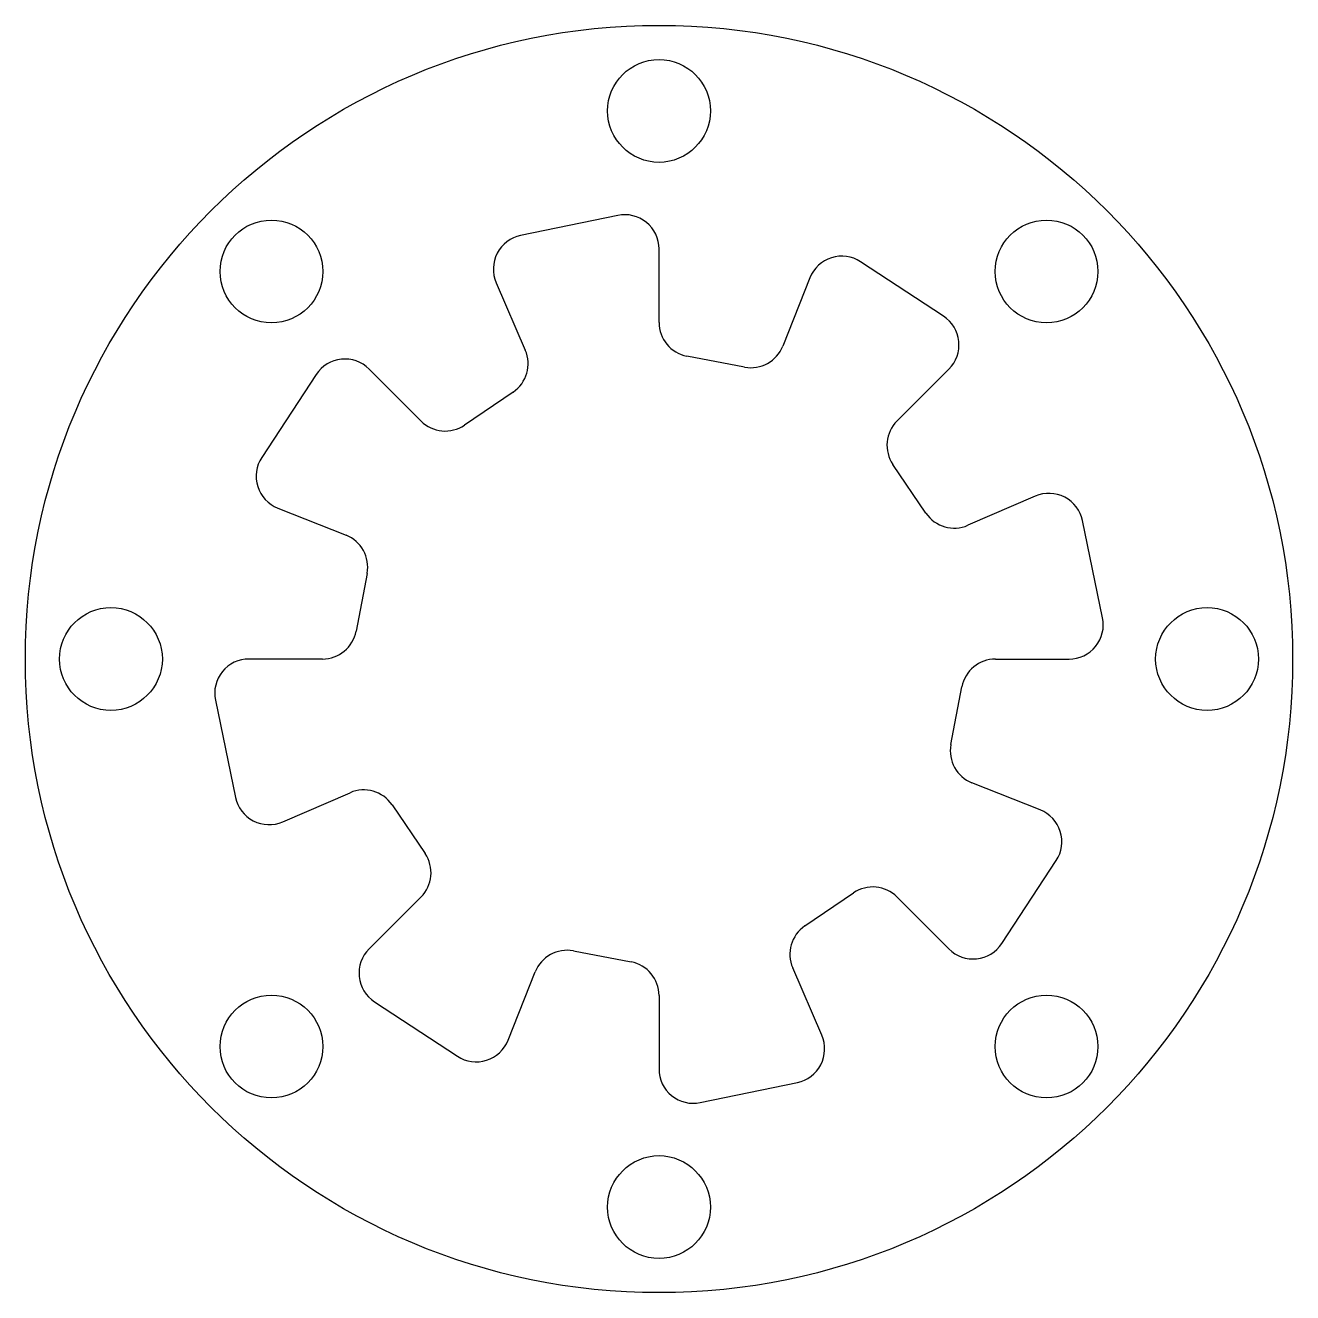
# Model space of a CAD drawing. Header units: metres. Extents: x -18.5 to 18.5, y -18.5 to 18.5.
import ezdxf

# ---------------------------------------------------------------- set-up
doc = ezdxf.new("R2010")
doc.units = ezdxf.units.M

msp = doc.modelspace()

# ---------------------------------------------------------------- linework, layer by layer
at = {"layer": 'PARAMETRIX'}
for p, q in [((-1.2028, 12.9509), (-4.0396, 12.3634)), ((0, 9.8273), (0, 11.9717)), ((8.3072, 10.0082), (5.8859, 11.5987)), ((4.4071, 11.131), (3.6177, 9.1372)), ((-4.7545, 10.9871), (-3.9029, 9.019)), ((2.5005, 8.523), (0.8126, 8.845)), ((-10.0082, 8.3072), (-11.5987, 5.8859)), ((-6.9489, 6.9489), (-8.4653, 8.4653)), ((6.9489, 6.9489), (8.4653, 8.4653)), ((-4.2586, 7.7948), (-5.6797, 6.829)), ((7.7948, 4.2586), (6.829, 5.6797)), ((10.9871, 4.7545), (9.019, 3.9029)), ((-11.131, 4.4071), (-9.1372, 3.6177)), ((12.9509, 1.2028), (12.3634, 4.0396)), ((-8.523, 2.5005), (-8.845, 0.8126)), ((-9.8273, 0), (-11.9717, 0)), ((9.8273, 0), (11.9717, 0)), ((8.523, -2.5005), (8.845, -0.8126)), ((-12.9509, -1.2028), (-12.3634, -4.0396)), ((11.131, -4.4071), (9.1372, -3.6177)), ((-10.9871, -4.7545), (-9.019, -3.9029)), ((-7.7948, -4.2586), (-6.829, -5.6797)), ((10.0082, -8.3072), (11.5987, -5.8859)), ((-6.9489, -6.9489), (-8.4653, -8.4653)), ((4.2586, -7.7948), (5.6797, -6.829)), ((6.9489, -6.9489), (8.4653, -8.4653)), ((-2.5005, -8.523), (-0.8126, -8.845)), ((-4.4071, -11.131), (-3.6177, -9.1372)), ((4.7545, -10.9871), (3.9029, -9.019)), ((0, -9.8273), (0, -11.9717)), ((-8.3072, -10.0082), (-5.8859, -11.5987)), ((1.2028, -12.9509), (4.0396, -12.3634))]:
    msp.add_line(p, q, dxfattribs=at)
for centre, radius in [((0, 0), 18.5), ((0, 16), 1.5), ((-11.3137, 11.3137), 1.5), ((11.3137, 11.3137), 1.5), ((-16, 0), 1.5), ((16, 0), 1.5), ((-11.3137, -11.3137), 1.5), ((11.3137, -11.3137), 1.5), ((0, -16), 1.5)]:
    msp.add_circle(centre, radius, dxfattribs=at)
for centre, start, end in [((-1, 11.9717), 0, 101.7), ((-3.8368, 11.3842), 101.7, 203.4), ((5.3369, 10.7629), 56.7, 158.4), ((7.7582, 9.1724), 315, 56.7), ((1, 9.8273), 180, 259.2), ((-4.8206, 8.6219), 304.2, 23.4), ((2.6879, 9.5053), 259.2, 338.4), ((-9.1724, 7.7582), 45, 146.7), ((-6.2418, 7.656), 225, 304.2), ((7.656, 6.2418), 135, 214.2), ((-10.7629, 5.3369), 146.7, 248.4), ((11.3842, 3.8368), 11.7, 113.4), ((8.6219, 4.8206), 214.2, 293.4), ((-9.5053, 2.6879), 349.2, 68.4), ((11.9717, 1), 270, 11.7), ((-9.8273, 1), 270, 349.2), ((-11.9717, -1), 90, 191.7), ((9.8273, -1), 90, 169.2), ((9.5053, -2.6879), 169.2, 248.4), ((-11.3842, -3.8368), 191.7, 293.4), ((-8.6219, -4.8206), 34.2, 113.4), ((10.7629, -5.3369), 326.7, 68.4), ((-7.656, -6.2418), 315, 34.2), ((6.2418, -7.656), 45, 124.2), ((4.8206, -8.6219), 124.2, 203.4), ((-7.7582, -9.1724), 135, 236.7), ((-2.6879, -9.5053), 79.2, 158.4), ((9.1724, -7.7582), 225, 326.7), ((-1, -9.8273), 0, 79.2), ((3.8368, -11.3842), 281.7, 23.4), ((-5.3369, -10.7629), 236.7, 338.4), ((1, -11.9717), 180, 281.7)]:
    msp.add_arc(centre, 1, start, end, dxfattribs=at)

doc.saveas('drawing.dxf')
